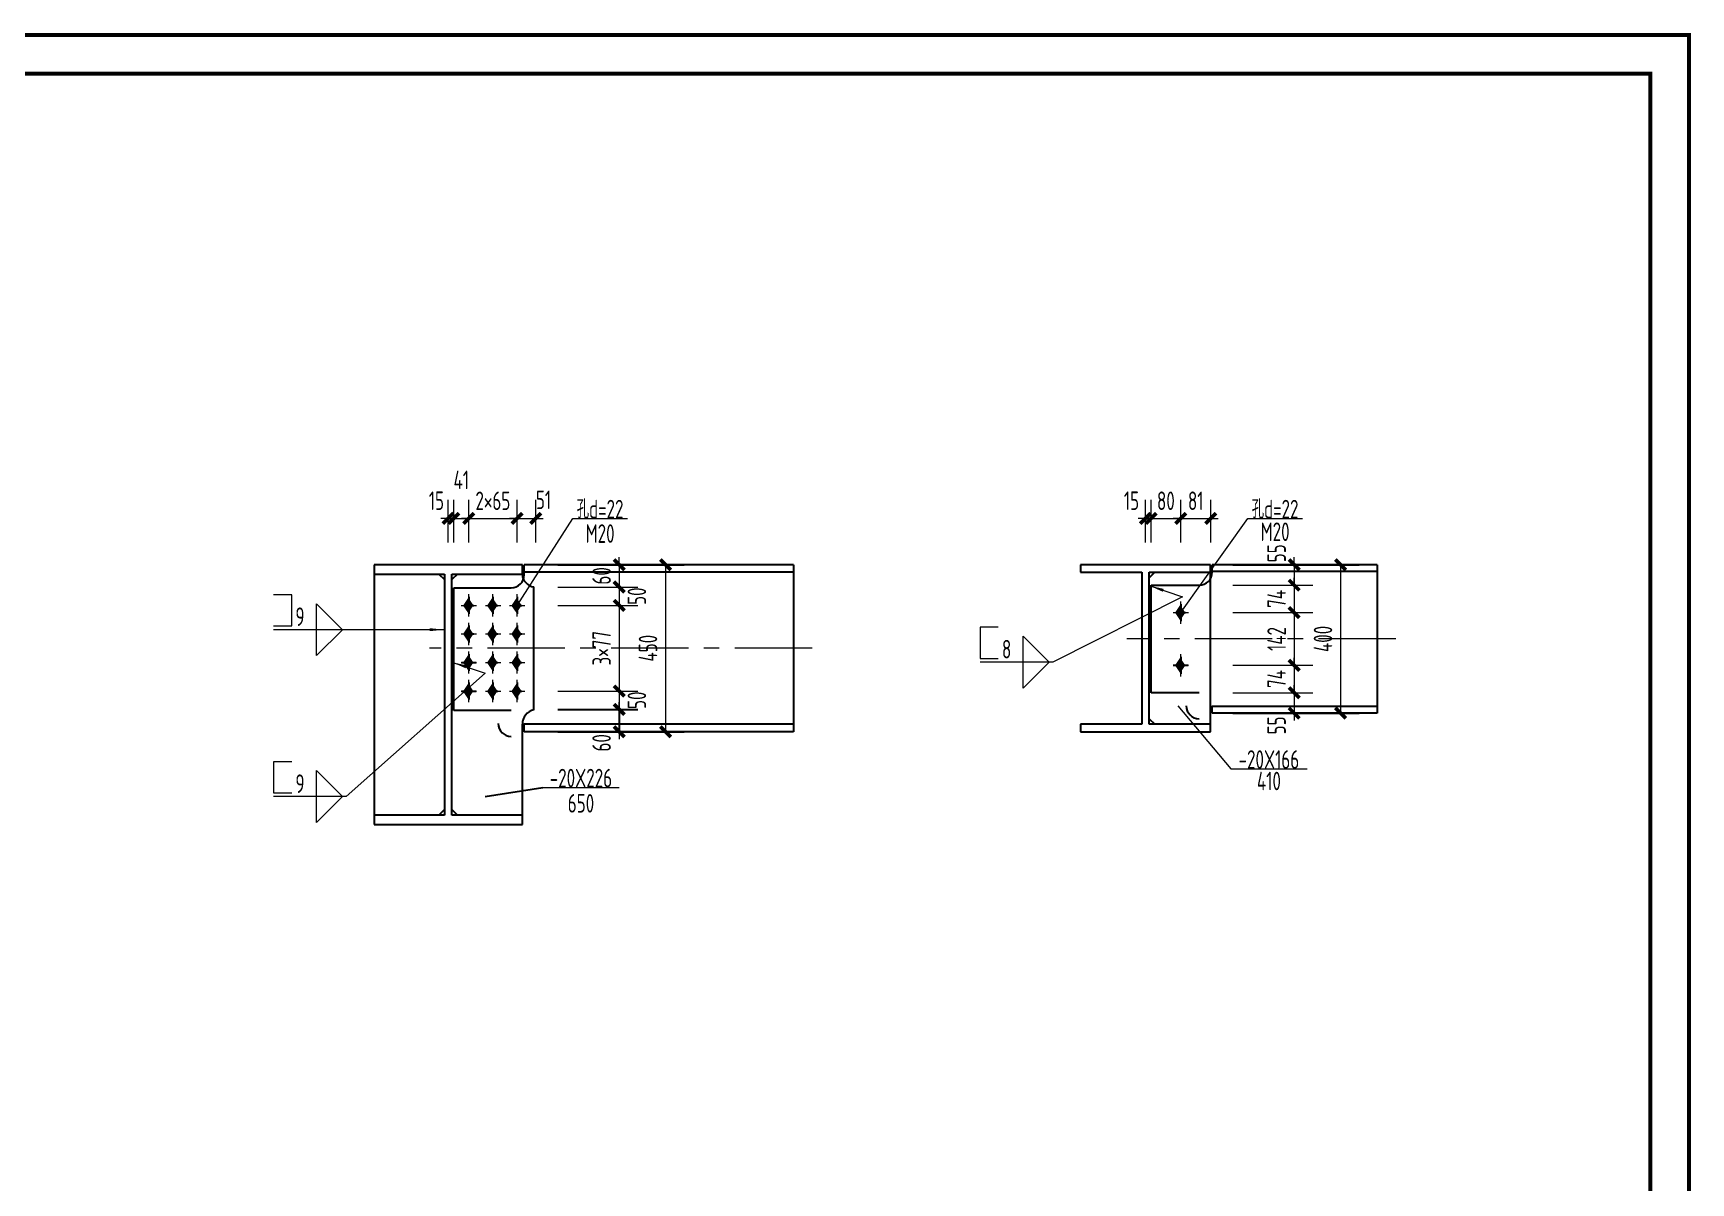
# Model space of a CAD drawing. Extents: x 31132 to 885236, y 345273 to 1212165.
# Drawn here: x 332318 to 359136, y 424396 to 442989 of the extents above; entities that cross this region are included whole.
import ezdxf
from ezdxf.enums import TextEntityAlignment as Align

# ---------------------------------------------------------------- set-up
doc = ezdxf.new("R2010")
doc.units = 0
doc.header["$LTSCALE"] = 1000
doc.linetypes.add('CENTER', pattern=[2, 1.25, -0.25, 0.25, -0.25])
doc.layers.get('0').update_dxf_attribs({"linetype": 'CONTINUOUS'})
doc.layers.add('AXIS', color=253, linetype='CENTER')
doc.layers.add('TK', color=4, linetype='CONTINUOUS')
doc.styles.add('StTextStyle', font='yjkeng.shx', dxfattribs={"width": 0.7, "height": 250, "bigfont": 'yjkchn.shx'})
doc.styles.add('StTextStyleDim', font='yjkeng.shx', dxfattribs={"width": 0.7, "height": 50, "bigfont": 'yjkchn.shx'})

# ---------------------------------------------------------------- blocks, each defined once
blk = doc.blocks.new('_ArchTick')
at = {"color": 0, "linetype": 'ByBlock', "const_width": 0.5}
blk.add_lwpolyline([(-0.71, -0.71), (0.71, 0.71)], dxfattribs=at)

msp = doc.modelspace()

# ---------------------------------------------------------------- linework, layer by layer
at = {"color": 4, "linetype": 'ByBlock', "lineweight": 13}
for p, q in [((339033.06, 434751.9), (339033.06, 435441.9)), ((339123.06, 434751.9), (339123.06, 435441.9)), ((339123.06, 434751.9), (339123.06, 435441.9)), ((339366.06, 434751.9), (339366.06, 435441.9)), ((339366.06, 434751.9), (339366.06, 435441.9)), ((340146.06, 434751.9), (340146.06, 435441.9)), ((340146.06, 434751.9), (340146.06, 435441.9)), ((340449.06, 434751.9), (340449.06, 435441.9)), ((350312.84, 434751.9), (350312.84, 435441.9)), ((350402.84, 434751.9), (350402.84, 435441.9)), ((350402.84, 434751.9), (350402.84, 435441.9)), ((350882.84, 434751.9), (350882.84, 435441.9)), ((350882.84, 434751.9), (350882.84, 435441.9)), ((351368.84, 434751.9), (351368.84, 435441.9)), ((339033.06, 435141.9), (338913.06, 435141.9)), ((339033.06, 435141.9), (339123.06, 435141.9)), ((339123.06, 435141.9), (339366.06, 435141.9)), ((339123.06, 435141.9), (339243.06, 435141.9)), ((339366.06, 435141.9), (339246.06, 435141.9)), ((339366.06, 435141.9), (340146.06, 435141.9)), ((340146.06, 435141.9), (340026.06, 435141.9)), ((340146.06, 435141.9), (340449.06, 435141.9)), ((340146.06, 435141.9), (340266.06, 435141.9)), ((340449.06, 435141.9), (340569.06, 435141.9)), ((350312.84, 435141.9), (350192.84, 435141.9)), ((350402.84, 435141.9), (350282.84, 435141.9)), ((350312.84, 435141.9), (350402.84, 435141.9)), ((350402.84, 435141.9), (350882.84, 435141.9)), ((350402.84, 435141.9), (350522.84, 435141.9)), ((350882.84, 435141.9), (350762.84, 435141.9)), ((350882.84, 435141.9), (351368.84, 435141.9)), ((350882.84, 435141.9), (351002.84, 435141.9)), ((351368.84, 435141.9), (351488.84, 435141.9)), ((341799.06, 434391.9), (341799.06, 434511.9)), ((352718.84, 434391.9), (352718.84, 434511.9)), ((341799.06, 434391.9), (341799.06, 434031.9)), ((342549.06, 434391.9), (342549.06, 431691.9)), ((352718.84, 434391.9), (352718.84, 434061.9)), ((352718.84, 434061.9), (352718.84, 434181.9)), ((353468.84, 434391.9), (353468.84, 431991.9)), ((339366.06, 433554.9), (339366.06, 433914.9)), ((339756.06, 433554.9), (339756.06, 433914.9)), ((340146.06, 433554.9), (340146.06, 433914.9)), ((340809.06, 434031.9), (342099.06, 434031.9)), ((340809.06, 434031.9), (342099.06, 434031.9)), ((341799.06, 434031.9), (341799.06, 433734.9)), ((341799.06, 434031.9), (341799.06, 433911.9)), ((351728.84, 434061.9), (353018.84, 434061.9)), ((351728.84, 434061.9), (353018.84, 434061.9)), ((352718.84, 434061.9), (352718.84, 433617.9)), ((352718.84, 434061.9), (352718.84, 433941.9)), ((339244.46, 433734.9), (339493.21, 433734.9)), ((339246.06, 433734.9), (339486.06, 433734.9)), ((339634.46, 433734.9), (339883.21, 433734.9)), ((339636.06, 433734.9), (339876.06, 433734.9)), ((340024.46, 433734.9), (340273.21, 433734.9)), ((340026.06, 433734.9), (340266.06, 433734.9)), ((340809.06, 433734.9), (342099.06, 433734.9)), ((340809.06, 433734.9), (342099.06, 433734.9)), ((341799.06, 433734.9), (341799.06, 432348.9)), ((350882.84, 433437.9), (350882.84, 433797.9)), ((339366.06, 433092.9), (339366.06, 433452.9)), ((339756.06, 433092.9), (339756.06, 433452.9)), ((340146.06, 433092.9), (340146.06, 433452.9)), ((350761.25, 433617.9), (351009.99, 433617.9)), ((350762.84, 433617.9), (351002.84, 433617.9)), ((351728.84, 433617.9), (353018.84, 433617.9)), ((351728.84, 433617.9), (353018.84, 433617.9)), ((352718.84, 433617.9), (352718.84, 432765.9)), ((352718.84, 433617.9), (352718.84, 433497.9)), ((339244.46, 433272.9), (339493.21, 433272.9)), ((339246.06, 433272.9), (339486.06, 433272.9)), ((339634.46, 433272.9), (339883.21, 433272.9)), ((339636.06, 433272.9), (339876.06, 433272.9)), ((340024.46, 433272.9), (340273.21, 433272.9)), ((340026.06, 433272.9), (340266.06, 433272.9)), ((339366.06, 432630.9), (339366.06, 432990.9)), ((339756.06, 432630.9), (339756.06, 432990.9)), ((340146.06, 432630.9), (340146.06, 432990.9)), ((350882.84, 432585.9), (350882.84, 432945.9)), ((352718.84, 432765.9), (352718.84, 432885.9)), ((339244.46, 432810.9), (339493.21, 432810.9)), ((339634.46, 432810.9), (339883.21, 432810.9)), ((339636.06, 432810.9), (339876.06, 432810.9)), ((340024.46, 432810.9), (340273.21, 432810.9)), ((340026.06, 432810.9), (340266.06, 432810.9)), ((350761.25, 432765.9), (351009.99, 432765.9)), ((351728.84, 432765.9), (353018.84, 432765.9)), ((351728.84, 432765.9), (353018.84, 432765.9)), ((352718.84, 432765.9), (352718.84, 432321.9)), ((339244.46, 432348.9), (339493.21, 432348.9)), ((339366.06, 432168.9), (339366.06, 432528.9)), ((339634.46, 432348.9), (339883.21, 432348.9)), ((339636.06, 432348.9), (339876.06, 432348.9)), ((339756.06, 432168.9), (339756.06, 432528.9)), ((340024.46, 432348.9), (340273.21, 432348.9)), ((340026.06, 432348.9), (340266.06, 432348.9)), ((340146.06, 432168.9), (340146.06, 432528.9)), ((340809.06, 432348.9), (342099.06, 432348.9)), ((340809.06, 432348.9), (342099.06, 432348.9)), ((341799.06, 432348.9), (341799.06, 432051.9)), ((351728.84, 432321.9), (353018.84, 432321.9)), ((351728.84, 432321.9), (353018.84, 432321.9)), ((352718.84, 432321.9), (352718.84, 432441.9)), ((352718.84, 432321.9), (352718.84, 431991.9)), ((352718.84, 432321.9), (352718.84, 432201.9)), ((341799.06, 432051.9), (341799.06, 432171.9)), ((352718.84, 431991.9), (352718.84, 431871.9)), ((341799.06, 431691.9), (341799.06, 431571.9))]:
    msp.add_line(p, q, dxfattribs=at)
at = {"color": 4, "linetype": 'ByBlock'}
for p, q in [((340233.06, 434391.9), (337833.06, 434391.9)), ((337833.06, 434391.9), (337833.06, 434241.9)), ((337833.06, 434241.9), (337833.06, 430341.9)), ((337833.06, 434241.9), (338973.06, 434241.9)), ((338883.06, 434241.9), (338973.06, 434151.9)), ((338973.06, 434241.9), (338973.06, 430341.9)), ((339183.06, 434241.9), (339093.06, 434151.9)), ((339093.06, 434241.9), (340233.06, 434241.9)), ((339093.06, 430341.9), (339093.06, 434241.9)), ((340233.06, 434241.9), (340233.06, 434391.9)), ((340263.06, 434271.9), (340263.06, 434391.9)), ((344619.06, 434391.9), (340263.06, 434391.9)), ((340263.06, 434229.9), (340263.06, 434271.9)), ((344619.06, 434271.9), (340263.06, 434271.9)), ((340809.06, 434391.9), (342849.06, 434391.9)), ((340809.06, 434391.9), (342099.06, 434391.9)), ((344619.06, 434391.9), (344619.06, 434271.9)), ((344619.06, 434271.9), (344619.06, 431811.9)), ((349262.84, 434391.9), (349262.84, 434271.9)), ((351362.84, 434391.9), (349262.84, 434391.9)), ((349262.84, 434271.9), (350252.84, 434271.9)), ((350252.84, 434271.9), (350252.84, 431811.9)), ((350462.84, 434271.9), (350372.84, 434181.9)), ((350372.84, 431811.9), (350372.84, 434271.9)), ((350372.84, 434271.9), (351362.84, 434271.9)), ((351362.84, 434271.9), (351362.84, 434391.9)), ((351362.84, 434163.73), (351362.84, 434271.9)), ((351362.84, 431811.9), (351362.84, 434271.9)), ((351392.84, 434283.9), (351392.84, 434391.9)), ((354062.84, 434391.9), (351392.84, 434391.9)), ((351392.84, 434271.9), (351392.84, 434283.9)), ((354062.84, 434283.9), (351392.84, 434283.9)), ((351728.84, 434391.9), (353768.84, 434391.9)), ((351728.84, 434391.9), (353018.84, 434391.9)), ((354062.84, 434391.9), (354062.84, 434283.9)), ((354062.84, 434283.9), (354062.84, 432099.9)), ((339123.06, 432033.9), (339123.06, 434019.9)), ((339123.06, 434019.9), (340053.06, 434019.9)), ((340419.06, 432045.74), (340419.06, 434033.27)), ((350402.84, 432321.9), (350402.84, 434061.9)), ((350402.84, 434061.9), (351182.84, 434061.9)), ((339286.06, 433734.9), (339446.06, 433734.9)), ((339286.06, 433734.9), (339446.06, 433734.9)), ((339286.06, 433734.9), (339446.06, 433734.9)), ((339291.06, 433734.9), (339366.06, 433847.4)), ((339291.06, 433734.9), (339366.06, 433622.4)), ((339366.06, 433871.51), (339366.06, 433598.29)), ((339676.06, 433734.9), (339836.06, 433734.9)), ((339676.06, 433734.9), (339836.06, 433734.9)), ((339676.06, 433734.9), (339836.06, 433734.9)), ((339681.06, 433734.9), (339756.06, 433847.4)), ((339681.06, 433734.9), (339756.06, 433622.4)), ((339756.06, 433871.51), (339756.06, 433598.29)), ((340066.06, 433734.9), (340226.06, 433734.9)), ((340066.06, 433734.9), (340226.06, 433734.9)), ((340066.06, 433734.9), (340226.06, 433734.9)), ((340071.06, 433734.9), (340146.06, 433847.4)), ((340071.06, 433734.9), (340146.06, 433622.4)), ((340146.06, 433871.51), (340146.06, 433598.29)), ((350807.84, 433617.9), (350882.84, 433730.4)), ((350882.84, 433754.51), (350882.84, 433481.29)), ((339291.06, 433272.9), (339366.06, 433385.4)), ((339366.06, 433409.51), (339366.06, 433136.29)), ((339681.06, 433272.9), (339756.06, 433385.4)), ((339756.06, 433409.51), (339756.06, 433136.29)), ((340071.06, 433272.9), (340146.06, 433385.4)), ((340146.06, 433409.51), (340146.06, 433136.29)), ((350802.84, 433617.9), (350962.84, 433617.9)), ((350802.84, 433617.9), (350962.84, 433617.9)), ((350802.84, 433617.9), (350962.84, 433617.9)), ((350807.84, 433617.9), (350882.84, 433505.4)), ((339286.06, 433272.9), (339446.06, 433272.9)), ((339286.06, 433272.9), (339446.06, 433272.9)), ((339286.06, 433272.9), (339446.06, 433272.9)), ((339291.06, 433272.9), (339366.06, 433160.4)), ((339676.06, 433272.9), (339836.06, 433272.9)), ((339676.06, 433272.9), (339836.06, 433272.9)), ((339676.06, 433272.9), (339836.06, 433272.9)), ((339681.06, 433272.9), (339756.06, 433160.4)), ((340066.06, 433272.9), (340226.06, 433272.9)), ((340066.06, 433272.9), (340226.06, 433272.9)), ((340066.06, 433272.9), (340226.06, 433272.9)), ((340071.06, 433272.9), (340146.06, 433160.4)), ((339291.06, 432810.9), (339366.06, 432923.4)), ((339366.06, 432947.51), (339366.06, 432674.29)), ((339681.06, 432810.9), (339756.06, 432923.4)), ((339756.06, 432947.51), (339756.06, 432674.29)), ((340071.06, 432810.9), (340146.06, 432923.4)), ((340146.06, 432947.51), (340146.06, 432674.29)), ((350807.84, 432765.9), (350882.84, 432878.4)), ((350882.84, 432902.51), (350882.84, 432629.29)), ((339246.06, 432810.9), (339486.06, 432810.9)), ((339286.06, 432810.9), (339446.06, 432810.9)), ((339286.06, 432810.9), (339446.06, 432810.9)), ((339286.06, 432810.9), (339446.06, 432810.9)), ((339291.06, 432810.9), (339366.06, 432698.4)), ((339676.06, 432810.9), (339836.06, 432810.9)), ((339676.06, 432810.9), (339836.06, 432810.9)), ((339676.06, 432810.9), (339836.06, 432810.9)), ((339681.06, 432810.9), (339756.06, 432698.4)), ((340066.06, 432810.9), (340226.06, 432810.9)), ((340066.06, 432810.9), (340226.06, 432810.9)), ((340066.06, 432810.9), (340226.06, 432810.9)), ((340071.06, 432810.9), (340146.06, 432698.4)), ((350762.84, 432765.9), (351002.84, 432765.9)), ((350802.84, 432765.9), (350962.84, 432765.9)), ((350802.84, 432765.9), (350962.84, 432765.9)), ((350802.84, 432765.9), (350962.84, 432765.9)), ((350807.84, 432765.9), (350882.84, 432653.4)), ((339246.06, 432348.9), (339486.06, 432348.9)), ((339286.06, 432348.9), (339446.06, 432348.9)), ((339286.06, 432348.9), (339446.06, 432348.9)), ((339286.06, 432348.9), (339446.06, 432348.9)), ((339291.06, 432348.9), (339366.06, 432461.4)), ((339291.06, 432348.9), (339366.06, 432236.4)), ((339366.06, 432485.51), (339366.06, 432212.29)), ((339676.06, 432348.9), (339836.06, 432348.9)), ((339676.06, 432348.9), (339836.06, 432348.9)), ((339676.06, 432348.9), (339836.06, 432348.9)), ((339681.06, 432348.9), (339756.06, 432461.4)), ((339681.06, 432348.9), (339756.06, 432236.4)), ((339756.06, 432485.51), (339756.06, 432212.29)), ((340066.06, 432348.9), (340226.06, 432348.9)), ((340066.06, 432348.9), (340226.06, 432348.9)), ((340066.06, 432348.9), (340226.06, 432348.9)), ((340071.06, 432348.9), (340146.06, 432461.4)), ((340071.06, 432348.9), (340146.06, 432236.4)), ((340146.06, 432485.51), (340146.06, 432212.29)), ((351182.84, 432321.9), (350402.84, 432321.9)), ((340053.06, 432033.9), (339123.06, 432033.9)), ((340809.06, 432051.9), (342099.06, 432051.9)), ((340809.06, 432051.9), (342099.06, 432051.9)), ((341799.06, 432051.9), (341799.06, 431691.9)), ((351362.84, 431811.9), (351362.84, 432220.07)), ((351392.84, 432099.9), (351392.84, 432111.9)), ((354062.84, 432099.9), (351392.84, 432099.9)), ((351392.84, 431991.9), (351392.84, 432099.9)), ((354062.84, 432099.9), (354062.84, 431991.9)), ((340233.06, 430341.9), (340233.06, 431811.9)), ((340263.06, 431811.9), (340263.06, 431823.9)), ((344619.06, 431811.9), (340263.06, 431811.9)), ((340263.06, 431691.9), (340263.06, 431811.9)), ((344619.06, 431811.9), (344619.06, 431691.9)), ((350252.84, 431811.9), (349262.84, 431811.9)), ((349262.84, 431811.9), (349262.84, 431691.9)), ((350372.84, 431901.9), (350462.84, 431811.9)), ((351362.84, 431811.9), (350372.84, 431811.9)), ((351362.84, 431691.9), (351362.84, 431811.9)), ((354062.84, 431991.9), (351392.84, 431991.9)), ((351728.84, 431991.9), (353768.84, 431991.9)), ((351728.84, 431991.9), (353018.84, 431991.9)), ((344619.06, 431691.9), (340263.06, 431691.9)), ((340809.06, 431691.9), (342849.06, 431691.9)), ((340809.06, 431691.9), (342099.06, 431691.9)), ((349262.84, 431691.9), (351362.84, 431691.9)), ((338883.06, 430341.9), (338973.06, 430431.9)), ((339093.06, 430431.9), (339183.06, 430341.9)), ((338973.06, 430341.9), (337833.06, 430341.9)), ((337833.06, 430341.9), (337833.06, 430191.9)), ((337833.06, 430191.9), (340233.06, 430191.9)), ((340233.06, 430341.9), (339093.06, 430341.9)), ((340233.06, 430191.9), (340233.06, 430341.9))]:
    msp.add_line(p, q, dxfattribs=at)
at = {"color": 4, "linetype": 'ByBlock', "lineweight": 13}
for points in [[(340146.06, 433734.9), (341049.06, 435141.9)], [(341049.06, 435141.9), (341931.06, 435141.9)], [(350882.84, 433617.9), (351968.84, 435141.9)], [(351968.84, 435141.9), (352850.84, 435141.9)], [(336207.06, 433401.9), (336501.06, 433401.9), (336501.06, 433905.9), (336207.06, 433905.9)], [(350372.84, 434054.4), (350912.84, 433874.4), (348812.84, 432816.9)], [(347930.84, 433380.9), (347636.84, 433380.9), (347636.84, 432876.9), (347930.84, 432876.9)], [(337383.06, 433341.9), (336207.06, 433341.9)], [(338973.06, 433341.9), (337383.06, 433341.9)], [(339093.06, 432816.9), (339633.06, 432636.9), (337383.06, 430641.9)], [(348812.84, 432816.9), (347636.84, 432816.9)], [(350837.84, 432111.9), (351692.84, 431091.9)], [(336501.06, 431205.9), (336207.06, 431205.9), (336207.06, 430701.9), (336501.06, 430701.9)], [(351692.84, 431091.9), (352927.64, 431091.9)], [(340563.06, 430791.9), (341797.86, 430791.9)], [(337383.06, 430641.9), (336207.06, 430641.9)]]:
    msp.add_lwpolyline(points, dxfattribs=at)
at = {"color": 4, "linetype": 'ByBlock'}
for points in [[(350372.84, 434054.4, 0, 48, 0), (350600.53, 433978.5, 48, 48, 0)], [(338973.06, 433341.9, 0, 48, 0), (338733.06, 433341.9, 48, 48, 0)], [(339093.06, 432816.9, 0, 48, 0), (339320.74, 432741, 48, 48, 0)]]:
    msp.add_lwpolyline(points, format="xyseb", dxfattribs=at)
at = {"color": 4, "linetype": 'ByBlock', "lineweight": 13}
for points in [[(337322.6, 433341.9), (336902.6, 432921.9), (336902.6, 433761.9)], [(348752.38, 432816.9), (348332.38, 432396.9), (348332.38, 433236.9)], [(337322.6, 430641.9), (336902.6, 430221.9), (336902.6, 431061.9)]]:
    msp.add_lwpolyline(points, close=True, dxfattribs=at)
at = {"color": 4, "linetype": 'ByBlock'}
msp.add_lwpolyline([(339633.06, 430641.9), (340563.06, 430791.9)], dxfattribs=at)
for centre, radius, start, end in [((340053.06, 434229.9), 210, 270, 0), ((340053.06, 434229.9), 210, 270, 0), ((340443.06, 434241.9), 210, 180, 203.48124), ((340443.06, 434241.9), 210, 180, 263.437572), ((351182.84, 434271.9), 210, 270, 0), ((351182.84, 434271.9), 210, 270, 0), ((340473.06, 431811.9), 240, 103.002878, 180), ((351182.84, 432111.9), 210, 180, 270), ((340053.06, 431823.9), 210, 180, 270), ((340473.06, 431811.9), 240, 158.803873, 180)]:
    msp.add_arc(centre, radius, start, end, dxfattribs=at)
for points in [[(339291.06, 433734.9), (339366.06, 433847.4), (339366.06, 433622.4), (339441.06, 433734.9)], [(339681.06, 433734.9), (339756.06, 433847.4), (339756.06, 433622.4), (339831.06, 433734.9)], [(340071.06, 433734.9), (340146.06, 433847.4), (340146.06, 433622.4), (340221.06, 433734.9)], [(350807.84, 433617.9), (350882.84, 433730.4), (350882.84, 433505.4), (350957.84, 433617.9)], [(339291.06, 433272.9), (339366.06, 433385.4), (339366.06, 433160.4), (339441.06, 433272.9)], [(339681.06, 433272.9), (339756.06, 433385.4), (339756.06, 433160.4), (339831.06, 433272.9)], [(340071.06, 433272.9), (340146.06, 433385.4), (340146.06, 433160.4), (340221.06, 433272.9)], [(339291.06, 432810.9), (339366.06, 432923.4), (339366.06, 432698.4), (339441.06, 432810.9)], [(339681.06, 432810.9), (339756.06, 432923.4), (339756.06, 432698.4), (339831.06, 432810.9)], [(340071.06, 432810.9), (340146.06, 432923.4), (340146.06, 432698.4), (340221.06, 432810.9)], [(350807.84, 432765.9), (350882.84, 432878.4), (350882.84, 432653.4), (350957.84, 432765.9)], [(339291.06, 432348.9), (339366.06, 432461.4), (339366.06, 432236.4), (339441.06, 432348.9)], [(339681.06, 432348.9), (339756.06, 432461.4), (339756.06, 432236.4), (339831.06, 432348.9)], [(340071.06, 432348.9), (340146.06, 432461.4), (340146.06, 432236.4), (340221.06, 432348.9)]]:
    msp.add_solid(points, dxfattribs=at)
at = {"layer": 'AXIS', "lineweight": 9}
for p, q in [((354362.84, 433191.9), (350012.84, 433191.9)), ((344919.06, 433041.9), (338733.06, 433041.9))]:
    msp.add_line(p, q, dxfattribs=at)
at = {"layer": 'TK', "const_width": 62.5}
for points in [[(306604.54, 405833.05), (306604.54, 442958.05), (359104.54, 442958.05), (359104.54, 405833.05)], [(309729.54, 406458.05), (309729.54, 442333.05), (358479.54, 442333.05), (358479.54, 406458.05)]]:
    msp.add_lwpolyline(points, close=True, dxfattribs=at)

# ---------------------------------------------------------------- block references
at = {"color": 4, "linetype": 'ByBlock', "lineweight": 13, "xscale": 120, "yscale": 120, "zscale": 120}
for p in [(339033.06, 435141.9), (339366.06, 435141.9), (339366.06, 435141.9), (340146.06, 435141.9), (350312.84, 435141.9), (350402.84, 435141.9), (350882.84, 435141.9)]:
    msp.add_blockref('_ArchTick', p, dxfattribs=at)
for p, rotation in [((339123.06, 435141.9), 180), ((339123.06, 435141.9), 180), ((340146.06, 435141.9), 180), ((340449.06, 435141.9), 180), ((350402.84, 435141.9), 180), ((350882.84, 435141.9), 180), ((351368.84, 435141.9), 180), ((341799.06, 434391.9), 270), ((342549.06, 434391.9), 90), ((352718.84, 434391.9), 270), ((353468.84, 434391.9), 90), ((352718.84, 434061.9), 270), ((352718.84, 434061.9), 90), ((341799.06, 434031.9), 90), ((341799.06, 434031.9), 90), ((341799.06, 433734.9), 90), ((341799.06, 433734.9), 270), ((352718.84, 433617.9), 90), ((352718.84, 433617.9), 90), ((352718.84, 432765.9), 270), ((352718.84, 432765.9), 270), ((341799.06, 432348.9), 90), ((341799.06, 432348.9), 270), ((352718.84, 432321.9), 270), ((352718.84, 432321.9), 90), ((341799.06, 432051.9), 270), ((341799.06, 432051.9), 270), ((352718.84, 431991.9), 90), ((353468.84, 431991.9), 270), ((341799.06, 431691.9), 90), ((342549.06, 431691.9), 270)]:
    msp.add_blockref('_ArchTick', p, dxfattribs=dict(at, rotation=rotation))

# ---------------------------------------------------------------- texts
at = {"color": 4, "linetype": 'ByBlock', "lineweight": 13, "style": 'StTextStyle', "width": 0.7}
for s, p in [('孔d=22', (341490.06, 435141.9)), ('孔d=22', (352409.84, 435141.9)), ('-20X166', (352310.24, 431091.9)), ('-20X226', (341180.46, 430791.9))]:
    msp.add_text(s, height=300, dxfattribs=at).set_placement(p, align=Align.CENTER)
for s, p in [('M20', (341490.06, 435046.28)), ('M20', (352409.84, 435075.76)), ('410', (352310.24, 431044.07)), ('650', (341180.46, 430683.64))]:
    msp.add_text(s, height=300, dxfattribs=at).set_placement(p, align=Align.TOP_CENTER)
for s, p in [('9', (336561.06, 433401.9)), ('8', (347990.84, 432876.9)), ('9', (336561.06, 430701.9))]:
    msp.add_text(s, height=300, dxfattribs=at).set_placement(p)
at = {"color": 4, "linetype": 'ByBlock', "lineweight": 13, "char_height": 300, "attachment_point": 5, "style": 'StTextStyleDim'}
for s, insert in [('\\A1;41', (339244.56, 435764.34)), ('\\A1;15', (338842.43, 435427.76)), ('\\A1;2×65', (339756.06, 435426.18)), ('\\A1;51', (340575.38, 435441.9)), ('\\A1;15', (350086.85, 435427.76)), ('\\A1;80', (350642.84, 435426.18)), ('\\A1;81', (351125.84, 435426.18))]:
    msp.add_mtext(s, dxfattribs=dict(at, insert=insert))
at = {"color": 4, "linetype": 'ByBlock', "lineweight": 13, "char_height": 300, "attachment_point": 5, "rotation": 90, "style": 'StTextStyleDim'}
for s, insert in [('\\A1;55', (352434.56, 434576.87)), ('\\A1;60', (341514.77, 434211.9)), ('\\A1;50', (342084.93, 433883.4)), ('\\A1;74', (352434.56, 433839.9)), ('\\A1;142', (352434.56, 433191.9)), ('\\A1;400', (353184.56, 433191.9)), ('\\A1;3×77', (341514.77, 433041.9)), ('\\A1;450', (342264.77, 433041.9)), ('\\A1;74', (352434.56, 432543.9)), ('\\A1;50', (342084.93, 432200.4)), ('\\A1;55', (352434.56, 431793.43)), ('\\A1;60', (341514.77, 431511.59))]:
    msp.add_mtext(s, dxfattribs=dict(at, insert=insert))

doc.saveas('drawing.dxf')
